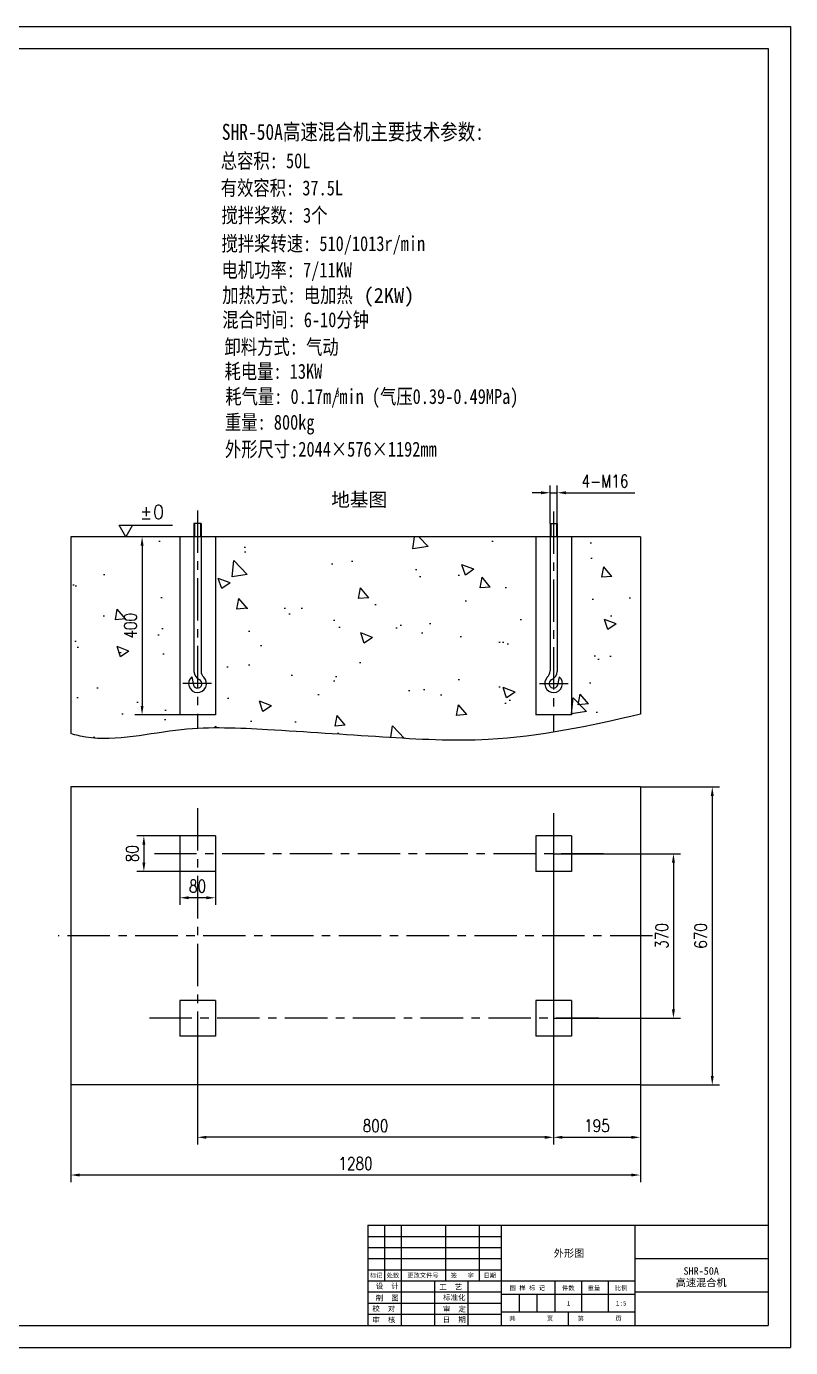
# Model space of a CAD drawing. Extents: x -3439 to 766, y -1856 to 1114.
# Drawn here: x -951 to 766, y -1856 to 1114 of the extents above; entities that cross this region are included whole.
import ezdxf

# ---------------------------------------------------------------- set-up
doc = ezdxf.new("R2010")
doc.units = 0
doc.linetypes.add('CENTER', pattern=[50.8, 31.75, -6.35, 6.35, -6.35])
doc.layers.get('0').update_dxf_attribs({"linetype": 'CONTINUOUS'})
doc.layers.get('DEFPOINTS').update_dxf_attribs({"linetype": 'CONTINUOUS'})
doc.layers.add('5剖面线层', color=2, linetype='CONTINUOUS')
doc.layers.add('SMPEN_THICK', color=7, linetype='CONTINUOUS')
doc.styles.get("Standard").update_dxf_attribs({"font": '', "height": 30.8})
doc.styles.add('TH_GBDIM', font='romans.shx', dxfattribs={"width": 0.8, "bigfont": 'gbcbig.shx'})
doc.styles.get('Standard').set_extended_font_data('SimSun')
doc.dimstyles.new('TH_GBDIM', dxfattribs={"dimscale": 8, "dimtxt": 3.5, "dimasz": 2.5, "dimexe": 2, "dimexo": 0, "dimgap": 1.5, "dimtad": 1, "dimdec": 1, "dimdsep": 46, "dimtxsty": 'TH_GBDIM', "dimcen": 2.5, "dimclrd": 1, "dimclre": 1, "dimclrt": 3, "dimadec": 0, "dimazin": 2, "dimtfac": 0.714286, "dimtdec": 1, "dimtmove": 0, "dimatfit": 3, "dimfxl": 1, "dimtolj": 1, "dimtzin": 0, "dimlwd": -1, "dimlwe": -1, "dimarcsym": 0})

# ---------------------------------------------------------------- blocks, each defined once
blk = doc.blocks.new('*D33')
at = {"color": 1, "transparency": 16777216}
for p, q in [((-606.9, -33), (-707.5, -33)), ((-691.5, -53), (-691.5, -413)), ((-606.9, -433), (-707.5, -433))]:
    blk.add_line(p, q, dxfattribs=at)
for points in [[(-694.8, -53), (-688.1, -53), (-691.5, -33)], [(-694.8, -413), (-688.1, -413), (-691.5, -433)]]:
    blk.add_solid(points, dxfattribs=at)
at = {"layer": 'DEFPOINTS', "color": 0, "transparency": 16777216}
for p in [(-606.9, -33), (-691.5, -433), (-606.9, -433)]:
    blk.add_point(p, dxfattribs=at)
at = {"color": 3, "transparency": 16777216, "insert": (-717.5, -233), "char_height": 28, "attachment_point": 5, "rotation": 90, "style": 'TH_GBDIM'}
blk.add_mtext('\\A1;400', dxfattribs=at)
blk = doc.blocks.new('*D34')
at = {"color": 1, "transparency": 16777216}
for p, q in [((-566.9, -1155.3), (-566.9, -1398.9)), ((233.1, -1155.3), (233.1, -1398.9)), ((213.1, -1382.9), (-546.9, -1382.9))]:
    blk.add_line(p, q, dxfattribs=at)
for points in [[(-546.9, -1379.6), (-546.9, -1386.3), (-566.9, -1382.9)], [(213.1, -1379.6), (213.1, -1386.3), (233.1, -1382.9)]]:
    blk.add_solid(points, dxfattribs=at)
at = {"layer": 'DEFPOINTS', "color": 0, "transparency": 16777216}
for p in [(-566.9, -1155.3), (233.1, -1155.3), (-566.9, -1382.9)]:
    blk.add_point(p, dxfattribs=at)
at = {"color": 3, "transparency": 16777216, "insert": (-166.9, -1356.9), "char_height": 28, "attachment_point": 5, "style": 'TH_GBDIM'}
blk.add_mtext('\\A1;800', dxfattribs=at)
blk = doc.blocks.new('*D35')
at = {"color": 1, "transparency": 16777216}
for p, q in [((-851.9, -1265.3), (-851.9, -1483.7)), ((428.1, -1265.3), (428.1, -1483.7)), ((408.1, -1467.7), (-831.9, -1467.7))]:
    blk.add_line(p, q, dxfattribs=at)
for points in [[(-831.9, -1464.4), (-831.9, -1471), (-851.9, -1467.7)], [(408.1, -1464.4), (408.1, -1471), (428.1, -1467.7)]]:
    blk.add_solid(points, dxfattribs=at)
at = {"layer": 'DEFPOINTS', "color": 0, "transparency": 16777216}
for p in [(-851.9, -1265.3), (428.1, -1265.3), (-851.9, -1467.7)]:
    blk.add_point(p, dxfattribs=at)
at = {"color": 3, "transparency": 16777216, "insert": (-211.9, -1441.7), "char_height": 28, "attachment_point": 5, "style": 'TH_GBDIM'}
blk.add_mtext('\\A1;1280', dxfattribs=at)
blk = doc.blocks.new('*D36')
at = {"color": 1, "transparency": 16777216}
for p, q in [((-606.9, -785.3), (-606.9, -860.4)), ((-526.9, -785.3), (-526.9, -860.4)), ((-546.9, -844.4), (-586.9, -844.4))]:
    blk.add_line(p, q, dxfattribs=at)
for points in [[(-586.9, -841.1), (-586.9, -847.7), (-606.9, -844.4)], [(-546.9, -841.1), (-546.9, -847.7), (-526.9, -844.4)]]:
    blk.add_solid(points, dxfattribs=at)
at = {"layer": 'DEFPOINTS', "color": 0, "transparency": 16777216}
for p in [(-606.9, -785.3), (-526.9, -785.3), (-606.9, -844.4)]:
    blk.add_point(p, dxfattribs=at)
at = {"color": 3, "transparency": 16777216, "insert": (-566.9, -818.4), "char_height": 28, "attachment_point": 5, "style": 'TH_GBDIM'}
blk.add_mtext('\\A1;80', dxfattribs=at)
blk = doc.blocks.new('*D37')
at = {"color": 1, "transparency": 16777216}
for p, q in [((-606.9, -705.3), (-703.5, -705.3)), ((-687.5, -725.3), (-687.5, -765.3)), ((-606.9, -785.3), (-703.5, -785.3))]:
    blk.add_line(p, q, dxfattribs=at)
for points in [[(-690.9, -725.3), (-684.2, -725.3), (-687.5, -705.3)], [(-690.9, -765.3), (-684.2, -765.3), (-687.5, -785.3)]]:
    blk.add_solid(points, dxfattribs=at)
at = {"layer": 'DEFPOINTS', "color": 0, "transparency": 16777216}
for p in [(-606.9, -705.3), (-687.5, -785.3), (-606.9, -785.3)]:
    blk.add_point(p, dxfattribs=at)
at = {"color": 3, "transparency": 16777216, "insert": (-713.5, -745.3), "char_height": 28, "attachment_point": 5, "rotation": 90, "style": 'TH_GBDIM'}
blk.add_mtext('\\A1;80', dxfattribs=at)
blk = doc.blocks.new('*D38')
at = {"color": 1, "transparency": 16777216}
for p, q in [((428.1, -595.3), (428.1, -1398.9)), ((233.1, -705.3), (233.1, -1398.9)), ((253.1, -1382.9), (408.1, -1382.9))]:
    blk.add_line(p, q, dxfattribs=at)
for points in [[(253.1, -1379.6), (253.1, -1386.3), (233.1, -1382.9)], [(408.1, -1379.6), (408.1, -1386.3), (428.1, -1382.9)]]:
    blk.add_solid(points, dxfattribs=at)
at = {"layer": 'DEFPOINTS', "color": 0, "transparency": 16777216}
for p in [(428.1, -595.3), (233.1, -705.3), (428.1, -1382.9)]:
    blk.add_point(p, dxfattribs=at)
at = {"color": 3, "transparency": 16777216, "insert": (330.6, -1356.9), "char_height": 28, "attachment_point": 5, "style": 'TH_GBDIM'}
blk.add_mtext('\\A1;195', dxfattribs=at)
blk = doc.blocks.new('*D39')
at = {"color": 1, "transparency": 16777216}
for p, q in [((233.1, -745.3), (518.4, -745.3)), ((502.4, -765.3), (502.4, -1095.3)), ((233.1, -1115.3), (518.4, -1115.3))]:
    blk.add_line(p, q, dxfattribs=at)
for points in [[(499.1, -765.3), (505.8, -765.3), (502.4, -745.3)], [(499.1, -1095.3), (505.8, -1095.3), (502.4, -1115.3)]]:
    blk.add_solid(points, dxfattribs=at)
at = {"layer": 'DEFPOINTS', "color": 0, "transparency": 16777216}
for p in [(233.1, -745.3), (233.1, -1115.3), (502.4, -1115.3)]:
    blk.add_point(p, dxfattribs=at)
at = {"color": 3, "transparency": 16777216, "insert": (476.4, -930.3), "char_height": 28, "attachment_point": 5, "rotation": 90, "style": 'TH_GBDIM'}
blk.add_mtext('\\A1;370', dxfattribs=at)
blk = doc.blocks.new('*D40')
at = {"color": 1, "transparency": 16777216}
for p, q in [((428.1, -595.3), (605.7, -595.3)), ((589.7, -615.3), (589.7, -1245.3)), ((428.1, -1265.3), (605.7, -1265.3))]:
    blk.add_line(p, q, dxfattribs=at)
for points in [[(586.4, -615.3), (593, -615.3), (589.7, -595.3)], [(586.4, -1245.3), (593, -1245.3), (589.7, -1265.3)]]:
    blk.add_solid(points, dxfattribs=at)
at = {"layer": 'DEFPOINTS', "color": 0, "transparency": 16777216}
for p in [(428.1, -595.3), (428.1, -1265.3), (589.7, -1265.3)]:
    blk.add_point(p, dxfattribs=at)
at = {"color": 3, "transparency": 16777216, "insert": (563.7, -930.3), "char_height": 28, "attachment_point": 5, "rotation": 90, "style": 'TH_GBDIM'}
blk.add_mtext('\\A1;670', dxfattribs=at)
blk = doc.blocks.new('*D41')
at = {"color": 1, "transparency": 16777216}
for p, q in [((205.1, 66.1), (185.1, 66.1)), ((225.1, -3), (225.1, 82.1)), ((225.1, 66.1), (241.1, 66.1)), ((241.1, -3), (241.1, 82.1)), ((261.1, 66.1), (416, 66.1))]:
    blk.add_line(p, q, dxfattribs=at)
for points in [[(205.1, 69.4), (205.1, 62.7), (225.1, 66.1)], [(261.1, 69.4), (261.1, 62.7), (241.1, 66.1)]]:
    blk.add_solid(points, dxfattribs=at)
at = {"layer": 'DEFPOINTS', "color": 0, "transparency": 16777216}
for p in [(241.1, 66.1), (225.1, -3), (241.1, -3)]:
    blk.add_point(p, dxfattribs=at)
at = {"color": 3, "transparency": 16777216, "insert": (348.6, 92.1), "char_height": 28, "attachment_point": 5, "style": 'TH_GBDIM'}
blk.add_mtext('\\A1;4-M16', dxfattribs=at)

msp = doc.modelspace()

# ---------------------------------------------------------------- hatches: boundary and pattern name
at = {"layer": '5剖面线层'}
h = msp.add_hatch(dxfattribs=at)
h.set_pattern_fill('AR-CONC', color=256, scale=1.5, style=0)
h.set_pattern_definition([(130, (-455.75, -193.9), (-273.277, -23.91), [28.575, -314.325]), (185, (-455.75, -193.9), (52.864, 286.585), [22.86, -251.46]), (79.55, (-478.52, -195.9), (-220.414, 262.675), [24.285, -267.135]), (133.816, (-455.75, -117.7), (-406.62, -63.06), [42.86, -471.49]), (83.364, (-489.64, -122.95), (-356.1, 371.14), [36.43, -400.7]), (188.816, (-455.75, -117.7), (-356.1, 371.14), [34.29, -377.19]), (159, (-493.85, -136.75), (-227.42, -153.4), [28.575, -314.325]), (214, (-493.85, -136.75), (-92.7, 276.28), [22.86, -251.46]), (108.55, (-512.8, -149.53), (-320.125, 122.884), [24.285, -267.135]), (142.5, (-455.75, -193.9), (-4.633, 126.833), [0, -248.412, 0, -255.27, 0, -252.412]), (172.5, (-455.75, -193.9), (-100.23, 150.27), [0, -145.542, 0, -242.697, 0, -96.203]), (212.5, (-370.79, -193.9), (-203.386, -8.593), [0, -95.25, 0, -297.18, 0, -394.335]), (222.5, (-332.69, -193.9), (-222.194, 38.14), [0, -123.825, 0, -197.358, 0, -280.035])])
edge = h.paths.add_edge_path()
edge.add_line((273.09557, -433.00905), (233.09557, -433.00905))
edge.add_line((233.09557, -433.00905), (233.09557, -472.17327))
edge.add_spline(control_points=[(233.09557, -472.17327), (298.31435, -461.39462), (363.23009, -446.86725), (428.09557, -431.71798)], knot_values=[39.4707880597, 39.4707880597, 39.4707880597, 39.4707880597, 237.9250187461, 237.9250187461, 237.9250187461, 237.9250187461], degree=3, periodic=0)
edge.add_line((428.09557, -431.71798), (428.09557, -33.00905))
edge.add_line((428.09557, -33.00905), (273.09557, -33.00905))
edge.add_line((273.09557, -33.00905), (273.09557, -433.00905))
edge = h.paths.add_edge_path()
edge.add_line((-526.90443, -33.00905), (-526.90443, -433.00905))
edge.add_line((-526.90443, -433.00905), (-566.90443, -433.00905))
edge.add_line((-566.90443, -433.00905), (-566.90443, -463.88878))
edge.add_spline(control_points=[(-566.90443, -463.88878), (-514.29021, -461.07554), (-375.89554, -468.02319), (-158.52086, -483.25068), (57.30038, -495.71734), (184.38563, -480.22353), (233.09557, -472.17327)], knot_values=[237.9250187461, 237.9250187461, 237.9250187461, 237.9250187461, 395.1620544358, 654.8302011276, 891.9811126283, 1040.2006131758, 1040.2006131758, 1040.2006131758, 1040.2006131758], degree=3, periodic=0)
edge.add_line((233.09557, -472.17327), (233.09557, -433.00905))
edge.add_line((233.09557, -433.00905), (193.09557, -433.00905))
edge.add_line((193.09557, -433.00905), (193.09557, -33.00905))
edge.add_line((193.09557, -33.00905), (-526.90443, -33.00905))
edge = h.paths.add_edge_path()
edge.add_spline(control_points=[(-851.90443, -475.39115), (-840.66409, -478.72588), (-760.90323, -497.60297), (-663.14111, -471.00112), (-578.86387, -464.52825), (-566.90443, -463.88878)], knot_values=[1040.2006131758, 1040.2006131758, 1040.2006131758, 1040.2006131758, 1075.9106706138, 1291.5773651485, 1327.3180341738, 1327.3180341738, 1327.3180341738, 1327.3180341738], degree=3, periodic=0)
edge.add_line((-566.90443, -463.88878), (-566.90443, -433.00905))
edge.add_line((-566.90443, -433.00905), (-606.90443, -433.00905))
edge.add_line((-606.90443, -433.00905), (-606.90443, -33.00905))
edge.add_line((-606.90443, -33.00905), (-851.90443, -33.00905))
edge.add_line((-851.90443, -33.00905), (-851.90443, -475.39115))

# ---------------------------------------------------------------- linework, layer by layer
at = {"color": 6}
for p, q in [((-3439.35322, 1114.40707), (765.64678, 1114.40707)), ((765.64678, 1114.40707), (765.64678, -1855.59293)), ((-3439.35322, -1855.59293), (765.64678, -1855.59293))]:
    msp.add_line(p, q, dxfattribs=at)
at = {"color": 4}
for p, q in [((-3314.35322, 1064.40707), (715.64678, 1064.40707)), ((715.64678, 1064.40707), (715.64678, -1805.59293)), ((-574.90443, -3.00905), (-574.90443, -335.5136)), ((-558.90443, -3.00905), (-574.90443, -3.00905)), ((-558.90443, -3.00905), (-558.90443, -334.44334)), ((225.09557, -3.00905), (225.09557, -334.44334)), ((225.09557, -3.00905), (241.09557, -3.00905)), ((241.09557, -3.00905), (241.09557, -335.5136)), ((-851.90443, -33.00905), (-851.90443, -475.39115)), ((428.09557, -33.00905), (-851.90443, -33.00905)), ((-606.90443, -33.00905), (-606.90443, -433.00905)), ((-526.90443, -33.00905), (-526.90443, -433.00905)), ((193.09557, -33.00905), (193.09557, -433.00905)), ((273.09557, -33.00905), (273.09557, -433.00905)), ((428.09557, -33.00905), (428.09557, -431.71798)), ((-526.90443, -433.00905), (-606.90443, -433.00905)), ((273.09557, -433.00905), (193.09557, -433.00905)), ((428.09557, -595.28226), (-851.90443, -595.28226)), ((-851.90443, -595.28226), (-851.90443, -1265.28226)), ((428.09557, -595.28226), (428.09557, -1265.28226)), ((-606.90443, -705.28226), (-606.90443, -785.28226)), ((-526.90443, -705.28226), (-606.90443, -705.28226)), ((-526.90443, -705.28226), (-526.90443, -785.28226)), ((193.09557, -705.28226), (193.09557, -785.28226)), ((273.09557, -705.28226), (193.09557, -705.28226)), ((273.09557, -705.28226), (273.09557, -785.28226)), ((273.09557, -705.28226), (273.09557, -785.28226)), ((-526.90443, -785.28226), (-606.90443, -785.28226)), ((273.09557, -785.28226), (193.09557, -785.28226)), ((-606.90443, -1075.28226), (-606.90443, -1155.28226)), ((-526.90443, -1075.28226), (-606.90443, -1075.28226)), ((-526.90443, -1075.28226), (-526.90443, -1155.28226)), ((273.09557, -1075.28226), (193.09557, -1075.28226)), ((193.09557, -1075.28226), (193.09557, -1155.28226)), ((273.09557, -1075.28226), (273.09557, -1155.28226)), ((273.09557, -1075.28226), (273.09557, -1155.28226)), ((-526.90443, -1155.28226), (-606.90443, -1155.28226)), ((273.09557, -1155.28226), (193.09557, -1155.28226)), ((428.09557, -1265.28226), (-851.90443, -1265.28226)), ((-184.35322, -1580.59293), (715.64678, -1580.59293)), ((-184.35322, -1580.59293), (-184.35322, -1805.59293)), ((-3314.35322, -1805.59293), (715.64678, -1805.59293))]:
    msp.add_line(p, q, dxfattribs=at)
at = {"linetype": 'CENTER', "ltscale": 3}
for p, q in [((-566.90443, 26.43037), (-566.90443, -463.88878)), ((233.09557, 23.69428), (233.09557, -472.17327)), ((-573.40443, -3.00905), (-573.40443, -33.00905)), ((-560.40443, -3.00905), (-560.40443, -33.00905)), ((226.59557, -3.00905), (226.59557, -33.00905)), ((239.59557, -3.00905), (239.59557, -33.00905)), ((-535.49221, -363.00905), (-599.695, -363.00905)), ((201.68335, -363.00905), (265.88614, -363.00905)), ((-566.90443, -643.02451), (-566.90443, -1227.071)), ((233.09557, -654.04426), (233.09557, -1326.03844)), ((345.49482, -745.28226), (-663.50291, -745.28226)), ((455.3693, -930.28226), (-880.10238, -930.28226)), ((334.46753, -1115.28226), (-685.55751, -1115.28226))]:
    msp.add_line(p, q, dxfattribs=at)
for p, q in [((-727.91347, -32.90939), (-742.91347, -6.92863)), ((-742.91347, -6.92863), (-623.26187, -6.92863)), ((-712.91347, -6.92863), (-727.91347, -32.90939))]:
    msp.add_line(p, q)
at = {"color": 3}
for p, q in [((-146.85322, -1580.59293), (-146.85322, -1705.59293)), ((-109.35322, -1580.59293), (-109.35322, -1705.59293)), ((-9.35322, -1580.59293), (-9.35322, -1705.59293)), ((65.64678, -1580.59293), (65.64678, -1705.59293)), ((115.64678, -1580.59293), (115.64678, -1805.59293)), ((415.64678, -1580.59293), (415.64678, -1805.59293)), ((-184.35322, -1605.59293), (115.64678, -1605.59293)), ((-184.35322, -1630.59293), (115.64678, -1630.59293)), ((-184.35322, -1655.59293), (115.64678, -1655.59293)), ((415.64678, -1655.59293), (715.64678, -1655.59293)), ((-184.35322, -1680.59293), (115.64678, -1680.59293)), ((-184.35322, -1705.59293), (115.64678, -1705.59293)), ((-109.35322, -1705.59293), (-109.35322, -1805.59293)), ((-34.35322, -1705.59293), (-34.35322, -1805.59293)), ((40.64678, -1705.59293), (40.64678, -1805.59293)), ((115.64678, -1705.59293), (415.64678, -1705.59293)), ((235.64678, -1705.59293), (235.64678, -1775.59293)), ((295.64678, -1705.59293), (295.64678, -1775.59293)), ((355.64678, -1705.59293), (355.64678, -1775.59293)), ((-184.35322, -1730.59293), (115.64678, -1730.59293)), ((115.64678, -1735.59293), (415.64678, -1735.59293)), ((155.64678, -1735.59293), (155.64678, -1775.59293)), ((195.64678, -1735.59293), (195.64678, -1775.59293)), ((415.64678, -1730.59293), (715.64678, -1730.59293)), ((-184.35322, -1755.59293), (115.64678, -1755.59293)), ((-184.35322, -1780.59293), (115.64678, -1780.59293)), ((115.64678, -1775.59293), (415.64678, -1775.59293)), ((265.64678, -1775.59293), (265.64678, -1805.59293))]:
    msp.add_line(p, q, dxfattribs=at)
at = {"color": 4}
for centre, radius, start, end in [((-566.90443, -363.00905), 20, 129.88142063, 45.572996), ((-620.75345, -363.14396), 43.84923, 0.17628168, 20.67593841), ((-566.90443, -363.00905), 10, 180, 66.42182152), ((-554.90443, -335.5136), 20, 180, 246.42182152), ((-538.90443, -334.44334), 20, 180, 225.572996), ((233.09557, -363.00905), 20, 134.427004, 50.11857937), ((205.09557, -334.44334), 20, 314.427004, 0), ((233.09557, -363.00905), 10, 113.57817848, 0), ((221.09557, -335.5136), 20, 293.57817848, 0), ((286.94459, -363.14396), 43.84923, 159.32406159, 179.82371832)]:
    msp.add_arc(centre, radius, start, end, dxfattribs=at)
msp.add_open_spline([(428.09557, -431.71798), (314.78402, -458.18178), (123.7005, -499.55286), (-158.52086, -483.25068), (-387.7739, -467.19109), (-609.60264, -456.43288), (-760.90323, -497.60297), (-840.66409, -478.72588), (-851.90443, -475.39115)], degree=3, knots=[39.4707880597, 39.4707880597, 39.4707880597, 39.4707880597, 386.1445192935, 623.2954307942, 882.963577486, 1075.941282201, 1291.6079767357, 1327.3180341738, 1327.3180341738, 1327.3180341738, 1327.3180341738])

# ---------------------------------------------------------------- texts
at = {"char_height": 30.8, "attachment_point": 1}
for s, insert, width in [('{\\fFangSong_GB2312|b0|i0|c134|p49;地基图}', (-266.59436, 66.01385), 274.3281525), ('{\\Ftxt.shx|c0;%%p0}', (-696.76217, 38.14334), 73.4535599)]:
    msp.add_mtext(s, dxfattribs=dict(at, insert=insert, width=width))
at = {"color": 2, "linetype": 'ByBlock', "attachment_point": 5}
for s, insert, char_height in [('\\f仿宋_GB2312|b0|i0|c134|p49;外形图', (267.86078, -1644.48657), 16.72), ('\\f仿宋_GB2312|b0|i0|c134|p49;标记', (-165.53847, -1693.86457), 10.032), ('\\f仿宋_GB2312|b0|i0|c134|p49;处数', (-127.86803, -1693.86457), 10.032), ('\\f仿宋_GB2312|b0|i0|c134|p49;更改文件号', (-60.30077, -1693.86457), 10.032), ('\\f仿宋_GB2312|b0|i0|c134|p49;签   字', (27.79997, -1693.86457), 10.032), ('\\f仿宋_GB2312|b0|i0|c134|p49;日期', (89.9887, -1693.86457), 10.032), ('\\f仿宋_GB2312|b0|i0|c134|p49;SHR-50A', (564.83457, -1683.52112), 16.72), ('\\f仿宋_GB2312|b0|i0|c134|p49;设  计 ', (-140.6232, -1717.97466), 12.0384), ('\\f仿宋_GB2312|b0|i0|c134|p49;工  艺', (1.80996, -1719.71271), 12.0384), ('\\f仿宋_GB2312|b0|i0|c134|p49;图 样 标 记', (174.02328, -1722.11131), 10.032), ('\\f仿宋_GB2312|b0|i0|c134|p49;件数', (266.1625, -1722.24423), 10.032), ('\\f仿宋_GB2312|b0|i0|c134|p49;重量', (323.94269, -1722.24423), 10.032), ('\\f仿宋_GB2312|b0|i0|c134|p49;比例', (385.09527, -1722.24423), 10.032), ('\\f仿宋_GB2312|b0|i0|c134|p49;高速混合机', (564.83457, -1710.55627), 16.72), ('\\f仿宋_GB2312|b0|i0|c134|p49;制  图 ', (-140.6232, -1744.89337), 12.0384), ('\\f仿宋_GB2312|b0|i0|c134|p49;标准化 ', (10.03573, -1743.80439), 12.0384), ('\\f仿宋_GB2312|b0|i0|c134|p49;1', (266.89635, -1756.18991), 10.032), ('{\\fFangSong_GB2312|b0|i0|c134|p49;1:5}', (385.09527, -1756.18991), 10.032), ('\\f仿宋_GB2312|b0|i0|c134|p49;校  对', (-148.26723, -1768.65319), 12.0384), ('\\f仿宋_GB2312|b0|i0|c134|p49;审  定 ', (10.03573, -1769.70655), 12.0384), ('\\f仿宋_GB2312|b0|i0|c134|p49;审  核', (-148.26723, -1793.90016), 12.0384), ('\\f仿宋_GB2312|b0|i0|c134|p49;日  期 ', (10.03573, -1793.52263), 12.0384), ('\\f仿宋_GB2312|b0|i0|c134|p49;共         页', (182.84943, -1790.78234), 10.032), ('\\f仿宋_GB2312|b0|i0|c134|p49;第         页', (336.67651, -1790.78234), 10.032)]:
    msp.add_mtext(s, dxfattribs=dict(at, insert=insert, char_height=char_height))
at = {"layer": 'SMPEN_THICK', "width": 0.8}
for s, height, p in [('SHR-50A高速混合机主要技术参数:', 36, (-512.3139, 859.41177)), ('总容积: 50L', 33.6, (-514.72732, 795.63735)), ('有效容积: 37.5L', 33.6, (-514.72732, 734.60768)), ('搅拌桨数: 3个', 33.6, (-513.06608, 673.14189)), ('搅拌桨转速: 510/1013r/min', 33.6, (-513.06608, 609.41732)), ('电机功率: 7/11KW', 33.6, (-513.06608, 550.20593)), ('加热方式: 电加热', 33.6, (-511.33293, 493.4963)), ('混合时间: 6-10分钟', 33.6, (-511.33293, 438.25782)), ('卸料方式: 气动', 33.6, (-506.32647, 377.03503)), ('耗电量: 13KW ', 33.6, (-506.32647, 322.3584)), ('耗气量: 0.17m/min (气压0.39-0.49MPa)', 33.6, (-504.59332, 265.7269)), ('3', 15, (-256.91592, 281.43051)), ('重量: 800kg', 33.6, (-505.36339, 207.87624)), ('外形尺寸:2044×576×1192mm', 33.6, (-505.36338, 147.26348))]:
    msp.add_text(s, height=height, dxfattribs=at).set_placement(p)
at = {"layer": 'SMPEN_THICK', "insert": (-194.0208, 526.60285), "char_height": 33.6, "width": 146.2978, "attachment_point": 1}
msp.add_mtext('(2KW)', dxfattribs=at)

# ---------------------------------------------------------------- dimensions: what is measured, and where the dimension line sits
dim = msp.add_linear_dim(base=(241.09557, 66.06705), p1=(225.09557, -3.00905), p2=(241.09557, -3.00905), text='4-M16', dimstyle='TH_GBDIM')
dim.commit()
dim.dimension.update_dxf_attribs({"geometry": '*D41', "text_midpoint": (348.56224, 92.06705)})
for base, p1, p2, angle, picture, middle in [((-691.46796, -433.00905), (-606.90443, -33.00905), (-606.90443, -433.00905), 90, '*D33', (-717.46796, -233.00905)), ((428.09557, -1382.92918), (233.09557, -705.28226), (428.09557, -595.28226), 180, '*D38', (330.59557, -1356.92918)), ((589.71414, -1265.28226), (428.09557, -595.28226), (428.09557, -1265.28226), 90, '*D40', (563.71414, -930.28226)), ((-687.53442, -785.28226), (-606.90443, -705.28226), (-606.90443, -785.28226), 90, '*D37', (-713.53442, -745.28226)), ((502.44913, -1115.28226), (233.09557, -745.28226), (233.09557, -1115.28226), 90, '*D39', (476.44913, -930.28226)), ((-606.90443, -844.4025), (-526.90443, -785.28226), (-606.90443, -785.28226), 180, '*D36', (-566.90443, -818.4025)), ((-566.90443, -1382.92918), (233.09557, -1155.28226), (-566.90443, -1155.28226), 180, '*D34', (-166.90443, -1356.92918)), ((-851.90443, -1467.68443), (428.09557, -1265.28226), (-851.90443, -1265.28226), 180, '*D35', (-211.90443, -1441.68443))]:
    dim = msp.add_linear_dim(base=base, p1=p1, p2=p2, angle=angle, dimstyle='TH_GBDIM')
    dim.commit()
    dim.dimension.update_dxf_attribs({"geometry": picture, "text_midpoint": middle})

doc.saveas('drawing.dxf')
